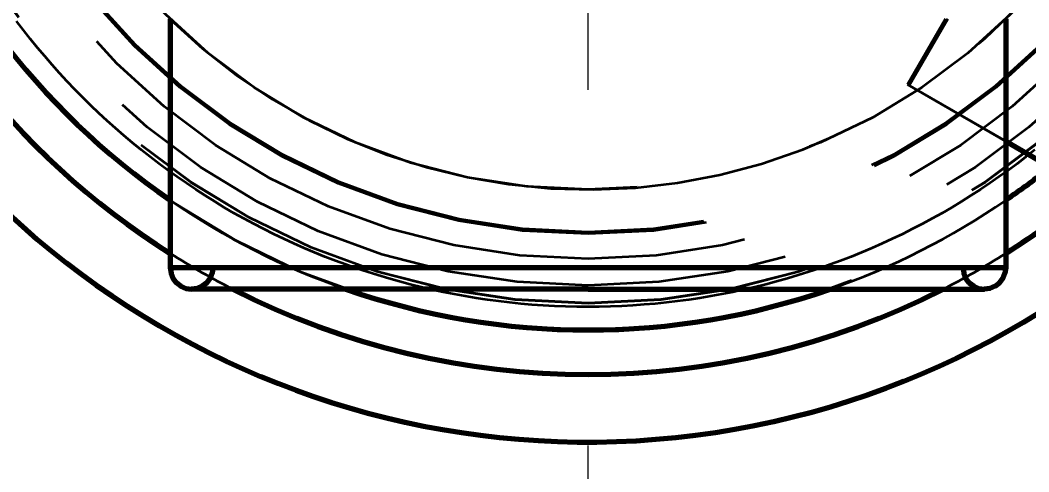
# Model space of a CAD drawing. Header units: millimetres. Extents: x 0 to 2382, y 0 to 420.
# Drawn here: x 156.31 to 161.98, y 138.14 to 140.68 of the extents above; entities that cross this region are included whole.
import ezdxf

# ---------------------------------------------------------------- set-up
doc = ezdxf.new("R2010")
doc.units = ezdxf.units.MM
doc.linetypes.add('IRAM-E-TRAZOS', pattern=[5, 4, -1])
doc.linetypes.add('IRAM-F-TRAZO-PUNTO', pattern=[20, 15, -2, 1, -2])
for name, color, linetype, lineweight in [('01-VISIBLE', 7, 'CONTINUOUS', 70), ('02-OCULTA', 4, 'IRAM-E-TRAZOS', 35), ('03-EJE', 1, 'IRAM-F-TRAZO-PUNTO', 18), ('04-COTA', 3, 'CONTINUOUS', 18)]:
    doc.layers.add(name, color=color, linetype=linetype, lineweight=lineweight)
doc.styles.add('ISO3098', font='isocpeur.ttf')
doc.dimstyles.new('FLAMA-IRAM', dxfattribs={"dimtxt": 3.5, "dimasz": 3.5, "dimexe": 2, "dimexo": 1.5, "dimgap": 1, "dimtad": 1, "dimdec": 1, "dimtxsty": 'ISO3098', "dimblk": 'IRAM_FLECHA', "dimblk1": 'IRAM_FLECHA', "dimblk2": 'IRAM_FLECHA', "dimcen": 2.5, "dimclrd": 256, "dimclre": 256, "dimclrt": 256, "dimazin": 3, "dimtfac": 1, "dimtmove": 0, "dimatfit": 3, "dimlwd": 18, "dimlwe": 18})

# ---------------------------------------------------------------- blocks, each defined once
blk = doc.blocks.new('IRAM_FLECHA')
blk.add_solid([(0, 0), (-1, 0.125), (-1, -0.125)])

msp = doc.modelspace()

# ---------------------------------------------------------------- linework, layer by layer
at = {"layer": '01-VISIBLE'}
for p, q in [((157.15, 140.6875), (157.15, 139.2875)), ((161.85, 140.6875), (161.85, 139.2875)), ((161.85, 139.9987), (162.3621, 139.703))]:
    msp.add_line(p, q, dxfattribs=at)
for points in [[(159.5, 139.2875), (159.45, 139.2875), (159.4, 139.2875), (159.35, 139.2875), (159.3, 139.2875), (159.25, 139.2875), (159.2, 139.2875), (159.15, 139.2875), (159.1, 139.2875), (159.05, 139.2875), (159, 139.2875), (158.95, 139.2875), (158.9, 139.2875), (158.85, 139.2875), (158.8, 139.2875), (158.75, 139.2875), (158.7, 139.2875), (158.65, 139.2875), (158.6, 139.2875), (158.55, 139.2875), (158.5, 139.2875), (158.45, 139.2875), (158.4, 139.2875), (158.35, 139.2875), (158.3, 139.2875), (158.25, 139.2875), (158.2, 139.2875), (158.15, 139.2875), (158.1, 139.2875), (158.05, 139.2875), (158, 139.2875), (157.95, 139.2875), (157.9, 139.2875), (157.85, 139.2875), (157.8, 139.2875), (157.75, 139.2875), (157.7, 139.2875), (157.65, 139.2875), (157.6, 139.2875), (157.55, 139.2875), (157.5, 139.2875), (157.45, 139.2875), (157.4, 139.2875), (157.35, 139.2875), (157.3, 139.2875), (157.25, 139.2875), (157.2, 139.2875), (157.15, 139.2875)], [(157.15, 139.2875), (157.1541, 139.2564), (157.1661, 139.2275), (157.1851, 139.2026), (157.21, 139.1836), (157.2389, 139.1716), (157.27, 139.1675)], [(157.39, 139.2875), (157.3859, 139.2564), (157.3739, 139.2275), (157.3549, 139.2026), (157.33, 139.1836), (157.3011, 139.1716), (157.27, 139.1675)], [(161.85, 139.2875), (161.8, 139.2875), (161.75, 139.2875), (161.7, 139.2875), (161.65, 139.2875), (161.6, 139.2875), (161.55, 139.2875), (161.5, 139.2875), (161.45, 139.2875), (161.4, 139.2875), (161.35, 139.2875), (161.3, 139.2875), (161.25, 139.2875), (161.2, 139.2875), (161.15, 139.2875), (161.1, 139.2875), (161.05, 139.2875), (161, 139.2875), (160.95, 139.2875), (160.9, 139.2875), (160.85, 139.2875), (160.8, 139.2875), (160.75, 139.2875), (160.7, 139.2875), (160.65, 139.2875), (160.6, 139.2875), (160.55, 139.2875), (160.5, 139.2875), (160.45, 139.2875), (160.4, 139.2875), (160.35, 139.2875), (160.3, 139.2875), (160.25, 139.2875), (160.2, 139.2875), (160.15, 139.2875), (160.1, 139.2875), (160.05, 139.2875), (160, 139.2875), (159.95, 139.2875), (159.9, 139.2875), (159.85, 139.2875), (159.8, 139.2875), (159.75, 139.2875), (159.7, 139.2875), (159.65, 139.2875), (159.6, 139.2875), (159.55, 139.2875), (159.5, 139.2875)], [(161.61, 139.2875), (161.6141, 139.2564), (161.6261, 139.2275), (161.6451, 139.2026), (161.67, 139.1836), (161.6989, 139.1716), (161.73, 139.1675)], [(161.85, 139.2875), (161.8459, 139.2564), (161.8339, 139.2275), (161.8149, 139.2026), (161.79, 139.1836), (161.7611, 139.1716), (161.73, 139.1675)], [(159.5, 139.1675), (159.4493, 139.1675), (159.3986, 139.1675), (159.348, 139.1675), (159.2973, 139.1675), (159.2466, 139.1675), (159.1959, 139.1675), (159.1452, 139.1675), (159.0945, 139.1675), (159.0439, 139.1675), (158.9932, 139.1675), (158.9425, 139.1675), (158.8918, 139.1675), (158.8411, 139.1675), (158.7905, 139.1675), (158.7398, 139.1675), (158.6891, 139.1675), (158.6384, 139.1675), (158.5877, 139.1675), (158.537, 139.1675), (158.4864, 139.1675), (158.4357, 139.1675), (158.385, 139.1675), (158.3343, 139.1675), (158.2836, 139.1675), (158.233, 139.1675), (158.1823, 139.1675), (158.1316, 139.1675), (158.0809, 139.1675), (158.0302, 139.1675), (157.9795, 139.1675), (157.9289, 139.1675), (157.8782, 139.1675), (157.8275, 139.1675), (157.7768, 139.1675), (157.7261, 139.1675), (157.6755, 139.1675), (157.6248, 139.1675), (157.5741, 139.1675), (157.5234, 139.1675), (157.4727, 139.1675), (157.422, 139.1675), (157.3714, 139.1675), (157.3207, 139.1675), (157.27, 139.1675)], [(157.27, 139.1675), (157.27, 139.1675), (157.27, 139.1675), (157.27, 139.1675), (157.27, 139.1675), (157.27, 139.1675), (157.27, 139.1675)], [(159.5, 139.1675), (159.5507, 139.1675), (159.6014, 139.1675), (159.652, 139.1675), (159.7027, 139.1675), (159.7534, 139.1675), (159.8041, 139.1675), (159.8548, 139.1675), (159.9055, 139.1675), (159.9561, 139.1675), (160.0068, 139.1675), (160.0575, 139.1675), (160.1082, 139.1675), (160.1589, 139.1675), (160.2095, 139.1675), (160.2602, 139.1675), (160.3109, 139.1675), (160.3616, 139.1675), (160.4123, 139.1675), (160.463, 139.1675), (160.5136, 139.1675), (160.5643, 139.1675), (160.615, 139.1675), (160.6657, 139.1675), (160.7164, 139.1675), (160.767, 139.1675), (160.8177, 139.1675), (160.8684, 139.1675), (160.9191, 139.1675), (160.9698, 139.1675), (161.0205, 139.1675), (161.0711, 139.1675), (161.1218, 139.1675), (161.1725, 139.1675), (161.2232, 139.1675), (161.2739, 139.1675), (161.3245, 139.1675), (161.3752, 139.1675), (161.4259, 139.1675), (161.4766, 139.1675), (161.5273, 139.1675), (161.578, 139.1675), (161.6286, 139.1675), (161.6793, 139.1675), (161.73, 139.1675)]]:
    msp.add_lwpolyline(points, dxfattribs=at)
for radius, start, end in [(4.78, -165.4606, 0), (4.4, -162.8152, -122.2823), (4.15, -161.7446, -124.4902), (4.15, -55.5098, -51.189), (4.4, -57.7177, -49.9323), (4.4, -117.0123, -62.9877), (4.15, -109.1648, -70.8352)]:
    msp.add_arc((159.5, 143.0875), radius, start, end, dxfattribs=at)
at = {"layer": '02-OCULTA'}
for p, q in [((161.2976, 140.3176), (161.5112, 140.6875)), ((161.3072, 140.3121), (161.5239, 140.6875)), ((161.2976, 140.3176), (161.3072, 140.3121)), ((162.3466, 139.712), (161.2976, 140.3176)), ((161.3072, 140.3121), (161.85, 139.9987))]:
    msp.add_line(p, q, dxfattribs=at)
for points in [[(162.0136, 139.95), (161.964, 139.9109), (161.9138, 139.8726), (161.863, 139.8351), (161.8117, 139.7984), (161.7597, 139.7625), (161.7072, 139.7274), (161.6542, 139.6932), (161.6006, 139.6598), (161.5465, 139.6272), (161.4919, 139.5955), (161.4367, 139.5647), (161.3812, 139.5347), (161.3251, 139.5056), (161.2686, 139.4774), (161.2117, 139.4501), (161.1544, 139.4236), (161.0966, 139.3981), (161.0384, 139.3735), (160.9799, 139.3498), (160.921, 139.327), (160.8618, 139.3052), (160.8022, 139.2843), (160.7423, 139.2643), (160.6821, 139.2453), (160.6216, 139.2272), (160.5608, 139.2101), (160.4997, 139.1939), (160.4385, 139.1787), (160.3769, 139.1644), (160.3152, 139.1512), (160.2533, 139.1388), (160.1912, 139.1275), (160.1289, 139.1171), (160.0664, 139.1078), (160.0038, 139.0993), (159.9411, 139.0919), (159.8783, 139.0855), (159.8154, 139.08), (159.7524, 139.0756), (159.6894, 139.0721), (159.6263, 139.0696), (159.5631, 139.0681), (159.5, 139.0676), (159.4369, 139.0681), (159.3737, 139.0696), (159.3106, 139.072), (159.2476, 139.0755), (159.1846, 139.0799), (159.1217, 139.0854), (159.0589, 139.0918), (158.9962, 139.0992), (158.9336, 139.1076), (158.8711, 139.117), (158.8088, 139.1273), (158.7467, 139.1387), (158.6848, 139.151), (158.623, 139.1643), (158.5615, 139.1785), (158.5002, 139.1937), (158.4392, 139.2099), (158.3784, 139.227), (158.3179, 139.2451), (158.2577, 139.2642), (158.1978, 139.2841), (158.1382, 139.3051), (158.079, 139.3269), (158.0201, 139.3497), (157.9616, 139.3734), (157.9034, 139.398), (157.8457, 139.4236), (157.7883, 139.45), (157.7314, 139.4773), (157.6749, 139.5056), (157.6189, 139.5347), (157.5633, 139.5647), (157.5082, 139.5955), (157.4536, 139.6273), (157.3995, 139.6598), (157.346, 139.6933), (157.2929, 139.7275), (157.2404, 139.7626), (157.1885, 139.7985), (157.1371, 139.8353), (157.0863, 139.8728), (157.0361, 139.9111), (156.9866, 139.9502), (156.9376, 139.9901), (156.8893, 140.0307), (156.8416, 140.0721), (156.7946, 140.1143), (156.7482, 140.1571), (156.7025, 140.2007), (156.6575, 140.245), (156.6132, 140.29), (156.5696, 140.3357), (156.5268, 140.3821), (156.4846, 140.4291), (156.4433, 140.4768), (156.4026, 140.5252), (156.3628, 140.5741), (156.3237, 140.6237), (156.2854, 140.6739)], [(157.15, 139.2875), (157.2, 139.2875), (157.25, 139.2875), (157.3, 139.2875), (157.35, 139.2875), (157.4, 139.2875), (157.45, 139.2875), (157.5, 139.2875), (157.55, 139.2875), (157.6, 139.2875), (157.65, 139.2875), (157.7, 139.2875), (157.75, 139.2875), (157.8, 139.2875), (157.85, 139.2875), (157.9, 139.2875), (157.95, 139.2875), (158, 139.2875), (158.05, 139.2875), (158.1, 139.2875), (158.15, 139.2875), (158.2, 139.2875), (158.25, 139.2875), (158.3, 139.2875), (158.35, 139.2875), (158.4, 139.2875), (158.45, 139.2875), (158.5, 139.2875), (158.55, 139.2875), (158.6, 139.2875), (158.65, 139.2875), (158.7, 139.2875), (158.75, 139.2875), (158.8, 139.2875), (158.85, 139.2875), (158.9, 139.2875), (158.95, 139.2875), (159, 139.2875), (159.05, 139.2875), (159.1, 139.2875), (159.15, 139.2875), (159.2, 139.2875), (159.25, 139.2875), (159.3, 139.2875), (159.35, 139.2875), (159.4, 139.2875), (159.45, 139.2875), (159.5, 139.2875)], [(161.61, 139.2875), (161.5598, 139.2875), (161.5095, 139.2875), (161.4593, 139.2875), (161.409, 139.2875), (161.3588, 139.2875), (161.3086, 139.2875), (161.2583, 139.2875), (161.2081, 139.2875), (161.1579, 139.2875), (161.1076, 139.2875), (161.0574, 139.2875), (161.0071, 139.2875), (160.9569, 139.2875), (160.9067, 139.2875), (160.8564, 139.2875), (160.8062, 139.2875), (160.756, 139.2875), (160.7057, 139.2875), (160.6555, 139.2875), (160.6052, 139.2875), (160.555, 139.2875), (160.5048, 139.2875), (160.4545, 139.2875), (160.4043, 139.2875), (160.354, 139.2875), (160.3038, 139.2875), (160.2536, 139.2875), (160.2033, 139.2875), (160.1531, 139.2875), (160.1029, 139.2875), (160.0526, 139.2875), (160.0024, 139.2875), (159.9521, 139.2875), (159.9019, 139.2875), (159.8517, 139.2875), (159.8014, 139.2875), (159.7512, 139.2875), (159.701, 139.2875), (159.6507, 139.2875), (159.6005, 139.2875), (159.5502, 139.2875), (159.5, 139.2875), (159.4498, 139.2875), (159.3995, 139.2875), (159.3493, 139.2875), (159.299, 139.2875), (159.2488, 139.2875), (159.1986, 139.2875), (159.1483, 139.2875), (159.0981, 139.2875), (159.0479, 139.2875), (158.9976, 139.2875), (158.9474, 139.2875), (158.8971, 139.2875), (158.8469, 139.2875), (158.7967, 139.2875), (158.7464, 139.2875), (158.6962, 139.2875), (158.646, 139.2875), (158.5957, 139.2875), (158.5455, 139.2875), (158.4952, 139.2875), (158.445, 139.2875), (158.3948, 139.2875), (158.3445, 139.2875), (158.2943, 139.2875), (158.244, 139.2875), (158.1938, 139.2875), (158.1436, 139.2875), (158.0933, 139.2875), (158.0431, 139.2875), (157.9929, 139.2875), (157.9426, 139.2875), (157.8924, 139.2875), (157.8421, 139.2875), (157.7919, 139.2875), (157.7417, 139.2875), (157.6914, 139.2875), (157.6412, 139.2875), (157.591, 139.2875), (157.5407, 139.2875), (157.4905, 139.2875), (157.4402, 139.2875), (157.39, 139.2875)], [(157.39, 139.2875), (157.4402, 139.2875), (157.4905, 139.2875), (157.5407, 139.2875), (157.591, 139.2875), (157.6412, 139.2875), (157.6914, 139.2875), (157.7417, 139.2875), (157.7919, 139.2875), (157.8421, 139.2875), (157.8924, 139.2875), (157.9426, 139.2875), (157.9929, 139.2875), (158.0431, 139.2875), (158.0933, 139.2875), (158.1436, 139.2875), (158.1938, 139.2875), (158.244, 139.2875), (158.2943, 139.2875), (158.3445, 139.2875), (158.3948, 139.2875), (158.445, 139.2875), (158.4952, 139.2875), (158.5455, 139.2875), (158.5957, 139.2875), (158.646, 139.2875), (158.6962, 139.2875), (158.7464, 139.2875), (158.7967, 139.2875), (158.8469, 139.2875), (158.8971, 139.2875), (158.9474, 139.2875), (158.9976, 139.2875), (159.0479, 139.2875), (159.0981, 139.2875), (159.1483, 139.2875), (159.1986, 139.2875), (159.2488, 139.2875), (159.299, 139.2875), (159.3493, 139.2875), (159.3995, 139.2875), (159.4498, 139.2875), (159.5, 139.2875)], [(159.5, 139.2875), (159.55, 139.2875), (159.6, 139.2875), (159.65, 139.2875), (159.7, 139.2875), (159.75, 139.2875), (159.8, 139.2875), (159.85, 139.2875), (159.9, 139.2875), (159.95, 139.2875), (160, 139.2875), (160.05, 139.2875), (160.1, 139.2875), (160.15, 139.2875), (160.2, 139.2875), (160.25, 139.2875), (160.3, 139.2875), (160.35, 139.2875), (160.4, 139.2875), (160.45, 139.2875), (160.5, 139.2875), (160.55, 139.2875), (160.6, 139.2875), (160.65, 139.2875), (160.7, 139.2875), (160.75, 139.2875), (160.8, 139.2875), (160.85, 139.2875), (160.9, 139.2875), (160.95, 139.2875), (161, 139.2875), (161.05, 139.2875), (161.1, 139.2875), (161.15, 139.2875), (161.2, 139.2875), (161.25, 139.2875), (161.3, 139.2875), (161.35, 139.2875), (161.4, 139.2875), (161.45, 139.2875), (161.5, 139.2875), (161.55, 139.2875), (161.6, 139.2875), (161.65, 139.2875), (161.7, 139.2875), (161.75, 139.2875), (161.8, 139.2875), (161.85, 139.2875)], [(159.5, 139.2875), (159.5502, 139.2875), (159.6005, 139.2875), (159.6507, 139.2875), (159.701, 139.2875), (159.7512, 139.2875), (159.8014, 139.2875), (159.8517, 139.2875), (159.9019, 139.2875), (159.9521, 139.2875), (160.0024, 139.2875), (160.0526, 139.2875), (160.1029, 139.2875), (160.1531, 139.2875), (160.2033, 139.2875), (160.2536, 139.2875), (160.3038, 139.2875), (160.354, 139.2875), (160.4043, 139.2875), (160.4545, 139.2875), (160.5048, 139.2875), (160.555, 139.2875), (160.6052, 139.2875), (160.6555, 139.2875), (160.7057, 139.2875), (160.756, 139.2875), (160.8062, 139.2875), (160.8564, 139.2875), (160.9067, 139.2875), (160.9569, 139.2875), (161.0071, 139.2875), (161.0574, 139.2875), (161.1076, 139.2875), (161.1579, 139.2875), (161.2081, 139.2875), (161.2583, 139.2875), (161.3086, 139.2875), (161.3588, 139.2875), (161.409, 139.2875), (161.4593, 139.2875), (161.5095, 139.2875), (161.5598, 139.2875), (161.61, 139.2875)], [(157.27, 139.1675), (157.3201, 139.1675), (157.3702, 139.1675), (157.4204, 139.1675), (157.4705, 139.1675), (157.5206, 139.1675), (157.5707, 139.1675), (157.6208, 139.1675), (157.6709, 139.1675), (157.721, 139.1675), (157.7711, 139.1675), (157.8212, 139.1675), (157.8714, 139.1675), (157.9215, 139.1675), (157.9716, 139.1675), (158.0217, 139.1675), (158.0718, 139.1675), (158.1219, 139.1675), (158.172, 139.1675), (158.2221, 139.1675), (158.2723, 139.1675), (158.3224, 139.1675), (158.3725, 139.1675), (158.4226, 139.1675), (158.4727, 139.1675), (158.5228, 139.1675), (158.5729, 139.1675), (158.623, 139.1675), (158.6732, 139.1675), (158.7233, 139.1675), (158.7734, 139.1675), (158.8235, 139.1675), (158.8736, 139.1675), (158.9237, 139.1675), (158.9738, 139.1675), (159.0239, 139.1675), (159.0741, 139.1675), (159.1242, 139.1675), (159.1743, 139.1675), (159.2244, 139.1675), (159.2745, 139.1675), (159.3246, 139.1675), (159.3747, 139.1675), (159.4248, 139.1675), (159.475, 139.1675), (159.5251, 139.1675), (159.5752, 139.1675), (159.6253, 139.1675), (159.6754, 139.1675), (159.7255, 139.1675), (159.7756, 139.1675), (159.8257, 139.1675), (159.8758, 139.1675), (159.926, 139.1675), (159.9761, 139.1675), (160.0262, 139.1675), (160.0763, 139.1675), (160.1264, 139.1675), (160.1765, 139.1675), (160.2266, 139.1675), (160.2767, 139.1675), (160.3269, 139.1675), (160.377, 139.1675), (160.4271, 139.1675), (160.4772, 139.1675), (160.5273, 139.1675), (160.5774, 139.1675), (160.6275, 139.1675), (160.6776, 139.1675), (160.7278, 139.1675), (160.7779, 139.1675), (160.828, 139.1675), (160.8781, 139.1675), (160.9282, 139.1675), (160.9783, 139.1675), (161.0284, 139.1675), (161.0785, 139.1675), (161.1287, 139.1675), (161.1788, 139.1675), (161.2289, 139.1675), (161.279, 139.1675), (161.3291, 139.1675), (161.3792, 139.1675), (161.4293, 139.1675), (161.4794, 139.1675), (161.5296, 139.1675), (161.5797, 139.1675), (161.6298, 139.1675), (161.6799, 139.1675), (161.73, 139.1675)]]:
    msp.add_lwpolyline(points, dxfattribs=at)
for radius in [19.6425, 19.5, 19.5, 19.5, 19.025, 19.025, 19.025, 19.025, 19.025, 19.025, 19.025, 19.025, 18.55, 18.55, 18.55, 18.55, 4.4, 4.15, 4.001, 4.001, 4, 4, 3.9, 3.9, 3.75, 3.75, 3.61, 3.61, 3.6, 3.6, 3.36, 3.36, 3.36]:
    msp.add_circle((159.5, 143.0875), radius, dxfattribs=at)
for radius, start, end in [(19.53, 162, 18), (19.53, 162, 18), (19.5, 162, 18), (19.5, 162, 18), (3.36, -134.3793, -3.4852), (4.15, -124.4902, -109.1648), (4.15, -70.8352, -55.5098), (4.4, -122.2823, -117.0123), (4.4, -62.9877, -57.7177)]:
    msp.add_arc((159.5, 143.0875), radius, start, end, dxfattribs=at)
at = {"layer": '03-EJE'}
msp.add_line((159.5, 123.2875), (159.5, 162.8875), dxfattribs=at)

# ---------------------------------------------------------------- dimensions: what is measured, and where the dimension line sits
at = {"layer": '04-COTA'}
msp.add_linear_dim(base=(140, 92.5), p1=(140, 143.0875), p2=(179, 143.0875), dimstyle='FLAMA-IRAM', override={"dimlfac": 10, "dimpost": '%%c<>'}, dxfattribs=at).render()

doc.saveas('drawing.dxf')
